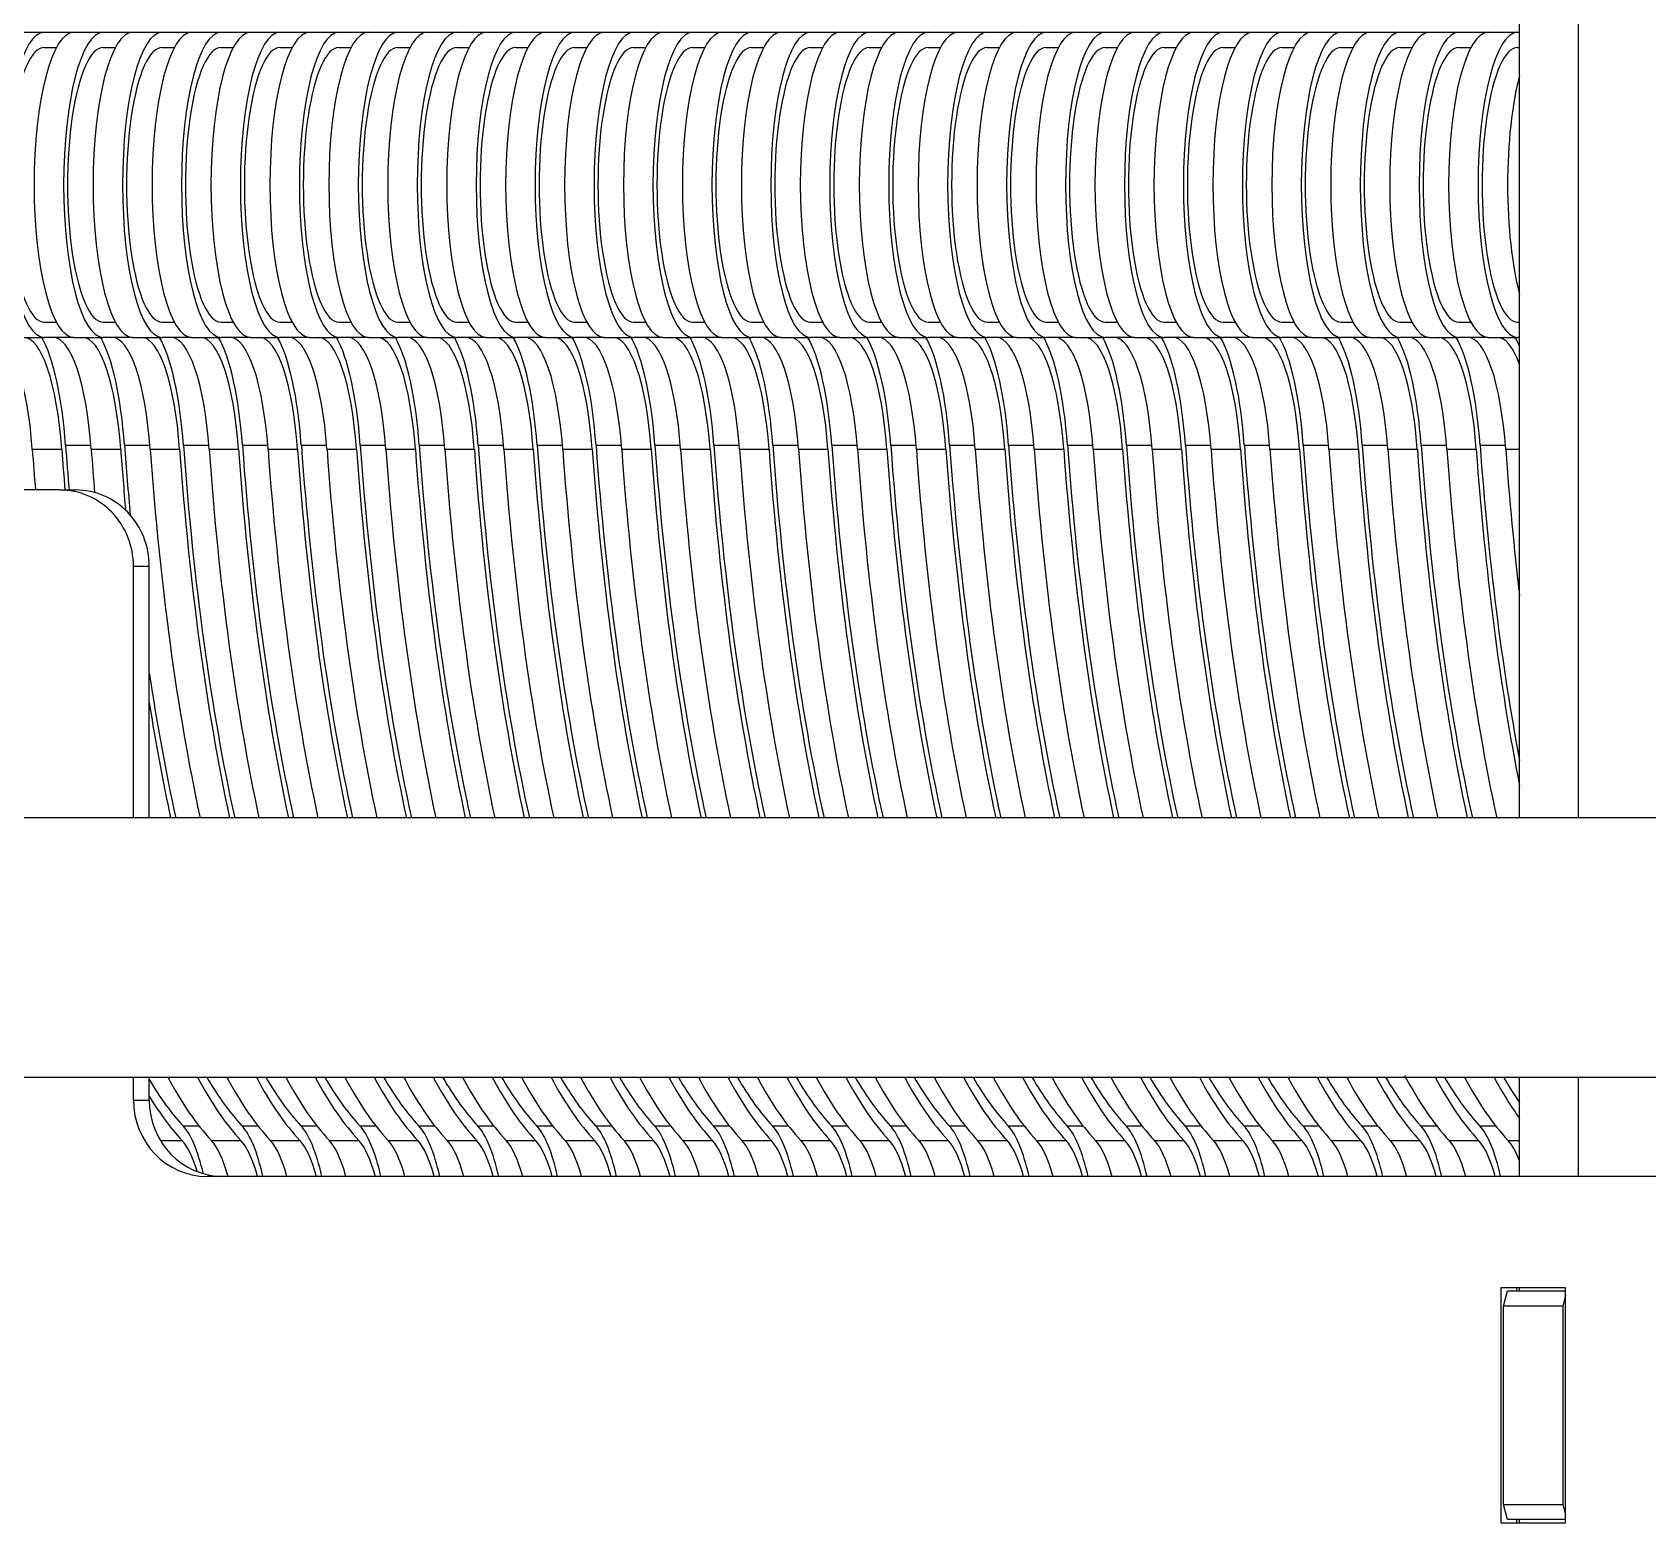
# Model space of a CAD drawing. Header units: millimetres. Extents: x 3795014 to 4300160, y 3869364 to 4016788.
# Drawn here: x 4226404.3 to 4226457.3, y 3922802.7 to 3922851.5 of the extents above; entities that cross this region are included whole.
import ezdxf

# ---------------------------------------------------------------- set-up
doc = ezdxf.new("R2010")
doc.units = ezdxf.units.MM
doc.layers.add('линия перехода', color=7, linetype='Continuous')
doc.layers.add('основная', color=7, linetype='Continuous', lineweight=50)

msp = doc.modelspace()

# ---------------------------------------------------------------- linework, layer by layer
at = {"layer": 'линия перехода', "color": 0, "linetype": 'Continuous', "lineweight": -3}
for p, q in [((4226404.349, 3922837.865), (4226405.315, 3922837.865)), ((4226405.44, 3922837.998), (4226406.27, 3922837.998)), ((4226406.28, 3922837.865), (4226407.246, 3922837.865)), ((4226407.371, 3922837.998), (4226408.202, 3922837.998)), ((4226408.212, 3922837.865), (4226409.178, 3922837.865)), ((4226409.303, 3922837.998), (4226410.134, 3922837.998)), ((4226410.144, 3922837.865), (4226411.11, 3922837.865)), ((4226411.235, 3922837.998), (4226412.065, 3922837.998)), ((4226412.075, 3922837.865), (4226413.041, 3922837.865)), ((4226413.166, 3922837.998), (4226413.997, 3922837.998)), ((4226414.007, 3922837.865), (4226414.973, 3922837.865)), ((4226415.098, 3922837.998), (4226415.929, 3922837.998)), ((4226415.939, 3922837.865), (4226416.905, 3922837.865)), ((4226417.03, 3922837.998), (4226417.86, 3922837.998)), ((4226417.871, 3922837.865), (4226418.836, 3922837.865)), ((4226418.961, 3922837.998), (4226419.792, 3922837.998)), ((4226419.802, 3922837.865), (4226420.768, 3922837.865)), ((4226420.893, 3922837.998), (4226421.724, 3922837.998)), ((4226421.734, 3922837.865), (4226422.7, 3922837.865)), ((4226422.825, 3922837.998), (4226423.655, 3922837.998)), ((4226423.666, 3922837.865), (4226424.631, 3922837.865)), ((4226424.756, 3922837.998), (4226425.587, 3922837.998)), ((4226425.597, 3922837.865), (4226426.563, 3922837.865)), ((4226426.688, 3922837.998), (4226427.519, 3922837.998)), ((4226427.529, 3922837.865), (4226428.495, 3922837.865)), ((4226428.62, 3922837.998), (4226429.45, 3922837.998)), ((4226429.461, 3922837.865), (4226430.426, 3922837.865)), ((4226430.551, 3922837.998), (4226431.382, 3922837.998)), ((4226431.392, 3922837.865), (4226432.358, 3922837.865)), ((4226432.483, 3922837.998), (4226433.314, 3922837.998)), ((4226433.324, 3922837.865), (4226434.29, 3922837.865)), ((4226434.415, 3922837.998), (4226435.245, 3922837.998)), ((4226435.256, 3922837.865), (4226436.221, 3922837.865)), ((4226436.346, 3922837.998), (4226437.177, 3922837.998)), ((4226437.187, 3922837.865), (4226438.153, 3922837.865)), ((4226438.278, 3922837.998), (4226439.109, 3922837.998)), ((4226439.119, 3922837.865), (4226440.085, 3922837.865)), ((4226440.21, 3922837.998), (4226441.04, 3922837.998)), ((4226441.051, 3922837.865), (4226442.016, 3922837.865)), ((4226442.141, 3922837.998), (4226442.972, 3922837.998)), ((4226442.982, 3922837.865), (4226443.948, 3922837.865)), ((4226444.073, 3922837.998), (4226444.904, 3922837.998)), ((4226444.914, 3922837.865), (4226445.88, 3922837.865)), ((4226446.005, 3922837.998), (4226446.835, 3922837.998)), ((4226446.846, 3922837.865), (4226447.811, 3922837.865)), ((4226447.936, 3922837.998), (4226448.767, 3922837.998)), ((4226448.777, 3922837.865), (4226449.743, 3922837.865)), ((4226449.868, 3922837.998), (4226450.699, 3922837.998)), ((4226450.709, 3922837.865), (4226451.675, 3922837.865)), ((4226451.8, 3922837.998), (4226452.631, 3922837.998)), ((4226452.641, 3922837.865), (4226453.094, 3922837.865)), ((4226407.664, 3922834.031), (4226408.182, 3922834.031)), ((4226407.664, 3922816.531), (4226408.182, 3922816.531)), ((4226409.289, 3922815.69), (4226409.81, 3922815.69)), ((4226411.221, 3922815.69), (4226411.742, 3922815.69)), ((4226413.152, 3922815.69), (4226413.673, 3922815.69)), ((4226415.084, 3922815.69), (4226415.605, 3922815.69)), ((4226417.016, 3922815.69), (4226417.537, 3922815.69)), ((4226418.947, 3922815.69), (4226419.468, 3922815.69)), ((4226420.879, 3922815.69), (4226421.4, 3922815.69)), ((4226422.811, 3922815.69), (4226423.332, 3922815.69)), ((4226424.742, 3922815.69), (4226425.263, 3922815.69)), ((4226426.674, 3922815.69), (4226427.195, 3922815.69)), ((4226428.606, 3922815.69), (4226429.127, 3922815.69)), ((4226430.537, 3922815.69), (4226431.058, 3922815.69)), ((4226432.469, 3922815.69), (4226432.99, 3922815.69)), ((4226434.401, 3922815.69), (4226434.922, 3922815.69)), ((4226436.332, 3922815.69), (4226436.853, 3922815.69)), ((4226438.264, 3922815.69), (4226438.785, 3922815.69)), ((4226440.196, 3922815.69), (4226440.717, 3922815.69)), ((4226442.128, 3922815.69), (4226442.648, 3922815.69)), ((4226444.059, 3922815.69), (4226444.58, 3922815.69)), ((4226445.991, 3922815.69), (4226446.512, 3922815.69)), ((4226447.923, 3922815.69), (4226448.443, 3922815.69)), ((4226449.854, 3922815.69), (4226450.375, 3922815.69)), ((4226451.786, 3922815.69), (4226452.307, 3922815.69)), ((4226408.548, 3922815.208), (4226409.255, 3922815.208)), ((4226410.22, 3922815.208), (4226411.186, 3922815.208)), ((4226412.152, 3922815.208), (4226413.118, 3922815.208)), ((4226414.084, 3922815.208), (4226415.05, 3922815.208)), ((4226416.015, 3922815.208), (4226416.981, 3922815.208)), ((4226417.947, 3922815.208), (4226418.913, 3922815.208)), ((4226419.879, 3922815.208), (4226420.845, 3922815.208)), ((4226421.81, 3922815.208), (4226422.776, 3922815.208)), ((4226423.742, 3922815.208), (4226424.708, 3922815.208)), ((4226425.674, 3922815.208), (4226426.64, 3922815.208)), ((4226427.605, 3922815.208), (4226428.571, 3922815.208)), ((4226429.537, 3922815.208), (4226430.503, 3922815.208)), ((4226431.469, 3922815.208), (4226432.435, 3922815.208)), ((4226433.4, 3922815.208), (4226434.366, 3922815.208)), ((4226435.332, 3922815.208), (4226436.298, 3922815.208)), ((4226437.264, 3922815.208), (4226438.23, 3922815.208)), ((4226439.195, 3922815.208), (4226440.161, 3922815.208)), ((4226441.127, 3922815.208), (4226442.093, 3922815.208)), ((4226443.059, 3922815.208), (4226444.025, 3922815.208)), ((4226444.99, 3922815.208), (4226445.956, 3922815.208)), ((4226446.922, 3922815.208), (4226447.888, 3922815.208)), ((4226448.854, 3922815.208), (4226449.82, 3922815.208)), ((4226450.785, 3922815.208), (4226451.751, 3922815.208)), ((4226452.717, 3922815.208), (4226453.094, 3922815.208))]:
    msp.add_line(p, q, dxfattribs=at)
at = {"layer": 'основная', "color": 0, "linetype": 'Continuous', "lineweight": -3}
for p, q in [((4226453.094, 3922825.781), (4226453.094, 3922891.531)), ((4226455.025, 3922825.781), (4226455.025, 3922891.531)), ((4226403.773, 3922851.531), (4226404.738, 3922851.531)), ((4226404.738, 3922851.531), (4226405.704, 3922851.531)), ((4226405.704, 3922851.531), (4226406.67, 3922851.531)), ((4226406.67, 3922851.531), (4226407.636, 3922851.531)), ((4226407.636, 3922851.531), (4226408.602, 3922851.531)), ((4226408.602, 3922851.531), (4226409.568, 3922851.531)), ((4226409.568, 3922851.531), (4226410.534, 3922851.531)), ((4226410.534, 3922851.531), (4226411.499, 3922851.531)), ((4226411.499, 3922851.531), (4226412.465, 3922851.531)), ((4226412.465, 3922851.531), (4226413.431, 3922851.531)), ((4226413.431, 3922851.531), (4226414.397, 3922851.531)), ((4226414.397, 3922851.531), (4226415.363, 3922851.531)), ((4226415.363, 3922851.531), (4226416.329, 3922851.531)), ((4226416.329, 3922851.531), (4226417.294, 3922851.531)), ((4226417.294, 3922851.531), (4226418.26, 3922851.531)), ((4226418.26, 3922851.531), (4226419.226, 3922851.531)), ((4226419.226, 3922851.531), (4226420.192, 3922851.531)), ((4226420.192, 3922851.531), (4226421.158, 3922851.531)), ((4226421.158, 3922851.531), (4226422.124, 3922851.531)), ((4226422.124, 3922851.531), (4226423.089, 3922851.531)), ((4226423.089, 3922851.531), (4226424.055, 3922851.531)), ((4226424.055, 3922851.531), (4226425.021, 3922851.531)), ((4226425.021, 3922851.531), (4226425.987, 3922851.531)), ((4226425.987, 3922851.531), (4226426.953, 3922851.531)), ((4226426.953, 3922851.531), (4226427.919, 3922851.531)), ((4226427.919, 3922851.531), (4226428.884, 3922851.531)), ((4226428.884, 3922851.531), (4226429.85, 3922851.531)), ((4226429.85, 3922851.531), (4226430.816, 3922851.531)), ((4226430.816, 3922851.531), (4226431.782, 3922851.531)), ((4226431.782, 3922851.531), (4226432.748, 3922851.531)), ((4226432.748, 3922851.531), (4226433.714, 3922851.531)), ((4226433.714, 3922851.531), (4226434.679, 3922851.531)), ((4226434.679, 3922851.531), (4226435.645, 3922851.531)), ((4226435.645, 3922851.531), (4226436.611, 3922851.531)), ((4226436.611, 3922851.531), (4226437.577, 3922851.531)), ((4226437.577, 3922851.531), (4226438.543, 3922851.531)), ((4226438.543, 3922851.531), (4226439.509, 3922851.531)), ((4226439.509, 3922851.531), (4226440.474, 3922851.531)), ((4226440.474, 3922851.531), (4226441.44, 3922851.531)), ((4226441.44, 3922851.531), (4226442.406, 3922851.531)), ((4226442.406, 3922851.531), (4226443.372, 3922851.531)), ((4226443.372, 3922851.531), (4226444.338, 3922851.531)), ((4226444.338, 3922851.531), (4226445.304, 3922851.531)), ((4226445.304, 3922851.531), (4226446.269, 3922851.531)), ((4226446.269, 3922851.531), (4226447.235, 3922851.531)), ((4226447.235, 3922851.531), (4226448.201, 3922851.531)), ((4226448.201, 3922851.531), (4226449.167, 3922851.531)), ((4226449.167, 3922851.531), (4226450.133, 3922851.531)), ((4226450.133, 3922851.531), (4226451.099, 3922851.531)), ((4226451.099, 3922851.531), (4226452.064, 3922851.531)), ((4226452.064, 3922851.531), (4226453.03, 3922851.531)), ((4226453.03, 3922851.531), (4226453.094, 3922851.531)), ((4226404.738, 3922851.031), (4226405.14, 3922851.031)), ((4226406.67, 3922851.031), (4226407.071, 3922851.031)), ((4226408.602, 3922851.031), (4226409.003, 3922851.031)), ((4226410.534, 3922851.031), (4226410.935, 3922851.031)), ((4226412.465, 3922851.031), (4226412.866, 3922851.031)), ((4226414.397, 3922851.031), (4226414.798, 3922851.031)), ((4226416.329, 3922851.031), (4226416.73, 3922851.031)), ((4226418.26, 3922851.031), (4226418.661, 3922851.031)), ((4226420.192, 3922851.031), (4226420.593, 3922851.031)), ((4226422.124, 3922851.031), (4226422.525, 3922851.031)), ((4226424.055, 3922851.031), (4226424.456, 3922851.031)), ((4226425.987, 3922851.031), (4226426.388, 3922851.031)), ((4226427.919, 3922851.031), (4226428.32, 3922851.031)), ((4226429.85, 3922851.031), (4226430.251, 3922851.031)), ((4226431.782, 3922851.031), (4226432.183, 3922851.031)), ((4226433.714, 3922851.031), (4226434.115, 3922851.031)), ((4226435.645, 3922851.031), (4226436.046, 3922851.031)), ((4226437.577, 3922851.031), (4226437.978, 3922851.031)), ((4226439.509, 3922851.031), (4226439.91, 3922851.031)), ((4226441.44, 3922851.031), (4226441.841, 3922851.031)), ((4226443.372, 3922851.031), (4226443.773, 3922851.031)), ((4226445.304, 3922851.031), (4226445.705, 3922851.031)), ((4226447.235, 3922851.031), (4226447.636, 3922851.031)), ((4226449.167, 3922851.031), (4226449.568, 3922851.031)), ((4226451.099, 3922851.031), (4226451.5, 3922851.031)), ((4226453.03, 3922851.031), (4226453.094, 3922851.031)), ((4226403.773, 3922841.531), (4226404.738, 3922841.531)), ((4226404.738, 3922842.031), (4226405.14, 3922842.031)), ((4226405.704, 3922841.531), (4226404.738, 3922841.531)), ((4226405.704, 3922841.531), (4226406.67, 3922841.531)), ((4226406.67, 3922842.031), (4226407.071, 3922842.031)), ((4226407.636, 3922841.531), (4226406.67, 3922841.531)), ((4226407.636, 3922841.531), (4226408.602, 3922841.531)), ((4226408.602, 3922842.031), (4226409.003, 3922842.031)), ((4226409.568, 3922841.531), (4226408.602, 3922841.531)), ((4226409.568, 3922841.531), (4226410.534, 3922841.531)), ((4226410.534, 3922842.031), (4226410.935, 3922842.031)), ((4226411.499, 3922841.531), (4226410.534, 3922841.531)), ((4226411.499, 3922841.531), (4226412.465, 3922841.531)), ((4226412.465, 3922842.031), (4226412.866, 3922842.031)), ((4226413.431, 3922841.531), (4226412.465, 3922841.531)), ((4226413.431, 3922841.531), (4226414.397, 3922841.531)), ((4226414.397, 3922842.031), (4226414.798, 3922842.031)), ((4226415.363, 3922841.531), (4226414.397, 3922841.531)), ((4226415.363, 3922841.531), (4226416.329, 3922841.531)), ((4226416.329, 3922842.031), (4226416.73, 3922842.031)), ((4226417.294, 3922841.531), (4226416.329, 3922841.531)), ((4226417.294, 3922841.531), (4226418.26, 3922841.531)), ((4226418.26, 3922842.031), (4226418.661, 3922842.031)), ((4226419.226, 3922841.531), (4226418.26, 3922841.531)), ((4226419.226, 3922841.531), (4226420.192, 3922841.531)), ((4226420.192, 3922842.031), (4226420.593, 3922842.031)), ((4226421.158, 3922841.531), (4226420.192, 3922841.531)), ((4226421.158, 3922841.531), (4226422.124, 3922841.531)), ((4226422.124, 3922842.031), (4226422.525, 3922842.031)), ((4226423.089, 3922841.531), (4226422.124, 3922841.531)), ((4226423.089, 3922841.531), (4226424.055, 3922841.531)), ((4226424.055, 3922842.031), (4226424.456, 3922842.031)), ((4226425.021, 3922841.531), (4226424.055, 3922841.531)), ((4226425.021, 3922841.531), (4226425.987, 3922841.531)), ((4226425.987, 3922842.031), (4226426.388, 3922842.031)), ((4226426.953, 3922841.531), (4226425.987, 3922841.531)), ((4226426.953, 3922841.531), (4226427.919, 3922841.531)), ((4226427.919, 3922842.031), (4226428.32, 3922842.031)), ((4226428.884, 3922841.531), (4226427.919, 3922841.531)), ((4226428.884, 3922841.531), (4226429.85, 3922841.531)), ((4226429.85, 3922842.031), (4226430.251, 3922842.031)), ((4226430.816, 3922841.531), (4226429.85, 3922841.531)), ((4226430.816, 3922841.531), (4226431.782, 3922841.531)), ((4226431.782, 3922842.031), (4226432.183, 3922842.031)), ((4226432.748, 3922841.531), (4226431.782, 3922841.531)), ((4226432.748, 3922841.531), (4226433.714, 3922841.531)), ((4226433.714, 3922842.031), (4226434.115, 3922842.031)), ((4226434.679, 3922841.531), (4226433.714, 3922841.531)), ((4226434.679, 3922841.531), (4226435.645, 3922841.531)), ((4226435.645, 3922842.031), (4226436.046, 3922842.031)), ((4226436.611, 3922841.531), (4226435.645, 3922841.531)), ((4226436.611, 3922841.531), (4226437.577, 3922841.531)), ((4226437.577, 3922842.031), (4226437.978, 3922842.031)), ((4226438.543, 3922841.531), (4226437.577, 3922841.531)), ((4226438.543, 3922841.531), (4226439.509, 3922841.531)), ((4226439.509, 3922842.031), (4226439.91, 3922842.031)), ((4226440.474, 3922841.531), (4226439.509, 3922841.531)), ((4226440.474, 3922841.531), (4226441.44, 3922841.531)), ((4226441.44, 3922842.031), (4226441.841, 3922842.031)), ((4226442.406, 3922841.531), (4226441.44, 3922841.531)), ((4226442.406, 3922841.531), (4226443.372, 3922841.531)), ((4226443.372, 3922842.031), (4226443.773, 3922842.031)), ((4226444.338, 3922841.531), (4226443.372, 3922841.531)), ((4226444.338, 3922841.531), (4226445.304, 3922841.531)), ((4226445.304, 3922842.031), (4226445.705, 3922842.031)), ((4226446.269, 3922841.531), (4226445.304, 3922841.531)), ((4226446.269, 3922841.531), (4226447.235, 3922841.531)), ((4226447.235, 3922842.031), (4226447.636, 3922842.031)), ((4226448.201, 3922841.531), (4226447.235, 3922841.531)), ((4226448.201, 3922841.531), (4226449.167, 3922841.531)), ((4226449.167, 3922842.031), (4226449.568, 3922842.031)), ((4226450.133, 3922841.531), (4226449.167, 3922841.531)), ((4226450.133, 3922841.531), (4226451.099, 3922841.531)), ((4226451.099, 3922842.031), (4226451.5, 3922842.031)), ((4226452.064, 3922841.531), (4226451.099, 3922841.531)), ((4226452.064, 3922841.531), (4226453.03, 3922841.531)), ((4226453.03, 3922842.031), (4226453.094, 3922842.031)), ((4226453.094, 3922841.531), (4226453.03, 3922841.531)), ((4226405.249, 3922836.531), (4226395.591, 3922836.531)), ((4226405.249, 3922836.531), (4226405.768, 3922836.531)), ((4226407.664, 3922825.781), (4226407.664, 3922834.031)), ((4226408.182, 3922825.781), (4226408.182, 3922834.031)), ((4226468.376, 3922825.781), (4226383.383, 3922825.781)), ((4226383.383, 3922817.281), (4226468.376, 3922817.281)), ((4226407.664, 3922816.531), (4226407.664, 3922817.281)), ((4226408.182, 3922816.531), (4226408.182, 3922817.281)), ((4226453.094, 3922814.031), (4226453.094, 3922817.281)), ((4226455.025, 3922814.031), (4226455.025, 3922817.281)), ((4226497.004, 3922814.031), (4226410.079, 3922814.031)), ((4226454.604, 3922810.381), (4226452.479, 3922810.381)), ((4226452.479, 3922810.381), (4226452.479, 3922802.681)), ((4226452.997, 3922810.381), (4226452.997, 3922810.281)), ((4226453.094, 3922810.281), (4226453.094, 3922810.381)), ((4226454.604, 3922802.681), (4226454.604, 3922810.381)), ((4226452.571, 3922809.781), (4226452.7, 3922810.281)), ((4226452.571, 3922803.281), (4226452.571, 3922809.781)), ((4226454.512, 3922809.781), (4226452.571, 3922809.781)), ((4226452.7, 3922810.281), (4226454.604, 3922810.281)), ((4226454.604, 3922810.136), (4226454.512, 3922809.781)), ((4226454.512, 3922809.781), (4226454.512, 3922803.281)), ((4226452.7, 3922802.781), (4226452.571, 3922803.281)), ((4226452.571, 3922803.281), (4226454.512, 3922803.281)), ((4226454.512, 3922803.281), (4226454.604, 3922802.927)), ((4226452.479, 3922802.681), (4226454.604, 3922802.681)), ((4226454.604, 3922802.781), (4226452.7, 3922802.781)), ((4226452.997, 3922802.781), (4226452.997, 3922802.681)), ((4226453.094, 3922802.681), (4226453.094, 3922802.781))]:
    msp.add_line(p, q, dxfattribs=at)
for centre, major_axis, ratio, start_param, end_param in [((4226404.738, 3922846.531), (0, -5), 0.259156, 3.141593, 6.283185), ((4226405.704, 3922846.531), (0, -5), 0.259156, 3.141593, 6.283185), ((4226406.67, 3922846.531), (0, -5), 0.259156, 3.141593, 6.283185), ((4226407.636, 3922846.531), (0, -5), 0.259156, 3.141593, 6.283185), ((4226408.602, 3922846.531), (0, -5), 0.259156, 3.141593, 6.283185), ((4226409.568, 3922846.531), (0, -5), 0.259156, 3.141593, 6.283185), ((4226410.534, 3922846.531), (0, -5), 0.259156, 3.141593, 6.283185), ((4226411.499, 3922846.531), (0, -5), 0.259156, 3.141593, 6.283185), ((4226412.465, 3922846.531), (0, -5), 0.259156, 3.141593, 6.283185), ((4226413.431, 3922846.531), (0, -5), 0.259156, 3.141593, 6.283185), ((4226414.397, 3922846.531), (0, -5), 0.259156, 3.141593, 6.283185), ((4226415.363, 3922846.531), (0, -5), 0.259156, 3.141593, 6.283185), ((4226416.329, 3922846.531), (0, -5), 0.259156, 3.141593, 6.283185), ((4226417.294, 3922846.531), (0, -5), 0.259156, 3.141593, 6.283185), ((4226418.26, 3922846.531), (0, -5), 0.259156, 3.141593, 6.283185), ((4226419.226, 3922846.531), (0, -5), 0.259156, 3.141593, 6.283185), ((4226420.192, 3922846.531), (0, -5), 0.259156, 3.141593, 6.283185), ((4226421.158, 3922846.531), (0, -5), 0.259156, 3.141593, 6.283185), ((4226422.124, 3922846.531), (0, -5), 0.259156, 3.141593, 6.283185), ((4226423.089, 3922846.531), (0, -5), 0.259156, 3.141593, 6.283185), ((4226424.055, 3922846.531), (0, -5), 0.259156, 3.141593, 6.283185), ((4226425.021, 3922846.531), (0, -5), 0.259156, 3.141593, 6.283185), ((4226425.987, 3922846.531), (0, -5), 0.259156, 3.141593, 6.283185), ((4226426.953, 3922846.531), (0, -5), 0.259156, 3.141593, 6.283185), ((4226427.919, 3922846.531), (0, -5), 0.259156, 3.141593, 6.283185), ((4226428.884, 3922846.531), (0, -5), 0.259156, 3.141593, 6.283185), ((4226429.85, 3922846.531), (0, -5), 0.259156, 3.141593, 6.283185), ((4226430.816, 3922846.531), (0, -5), 0.259156, 3.141593, 6.283185), ((4226431.782, 3922846.531), (0, -5), 0.259156, 3.141593, 6.283185), ((4226432.748, 3922846.531), (0, -5), 0.259156, 3.141593, 6.283185), ((4226433.714, 3922846.531), (0, -5), 0.259156, 3.141593, 6.283185), ((4226434.679, 3922846.531), (0, -5), 0.259156, 3.141593, 6.283185), ((4226435.645, 3922846.531), (0, -5), 0.259156, 3.141593, 6.283185), ((4226436.611, 3922846.531), (0, -5), 0.259156, 3.141593, 6.283185), ((4226437.577, 3922846.531), (0, -5), 0.259156, 3.141593, 6.283185), ((4226438.543, 3922846.531), (0, -5), 0.259156, 3.141593, 6.283185), ((4226439.509, 3922846.531), (0, -5), 0.259156, 3.141593, 6.283185), ((4226440.474, 3922846.531), (0, -5), 0.259156, 3.141593, 6.283185), ((4226441.44, 3922846.531), (0, -5), 0.259156, 3.141593, 6.283185), ((4226442.406, 3922846.531), (0, -5), 0.259156, 3.141593, 6.283185), ((4226443.372, 3922846.531), (0, -5), 0.259156, 3.141593, 6.283185), ((4226444.338, 3922846.531), (0, -5), 0.259156, 3.141593, 6.283185), ((4226445.304, 3922846.531), (0, -5), 0.259156, 3.141593, 6.283185), ((4226446.269, 3922846.531), (0, -5), 0.259156, 3.141593, 6.283185), ((4226447.235, 3922846.531), (0, -5), 0.259156, 3.141593, 6.283185), ((4226448.201, 3922846.531), (0, -5), 0.259156, 3.141593, 6.283185), ((4226449.167, 3922846.531), (0, -5), 0.259156, 3.141593, 6.283185), ((4226450.133, 3922846.531), (0, -5), 0.259156, 3.141593, 6.283185), ((4226451.099, 3922846.531), (0, -5), 0.259156, 3.141593, 6.283185), ((4226452.064, 3922846.531), (0, -5), 0.259156, 3.141593, 6.283185), ((4226453.03, 3922846.531), (0, -5), 0.259156, 3.141593, 6.283185), ((4226404.738, 3922846.531), (0, 4.5), 0.259156, 0, 3.141593), ((4226406.67, 3922846.531), (0, 4.5), 0.259156, 0, 3.141593), ((4226408.602, 3922846.531), (0, 4.5), 0.259156, 0, 3.141593), ((4226410.534, 3922846.531), (0, 4.5), 0.259156, 0, 3.141593), ((4226412.465, 3922846.531), (0, 4.5), 0.259156, 0, 3.141593), ((4226414.397, 3922846.531), (0, 4.5), 0.259156, 0, 3.141593), ((4226416.329, 3922846.531), (0, 4.5), 0.259156, 0, 3.141593), ((4226418.26, 3922846.531), (0, 4.5), 0.259156, 0, 3.141593), ((4226420.192, 3922846.531), (0, 4.5), 0.259156, 0, 3.141593), ((4226422.124, 3922846.531), (0, 4.5), 0.259156, 0, 3.141593), ((4226424.055, 3922846.531), (0, 4.5), 0.259156, 0, 3.141593), ((4226425.987, 3922846.531), (0, 4.5), 0.259156, 0, 3.141593), ((4226427.919, 3922846.531), (0, 4.5), 0.259156, 0, 3.141593), ((4226429.85, 3922846.531), (0, 4.5), 0.259156, 0, 3.141593), ((4226431.782, 3922846.531), (0, 4.5), 0.259156, 0, 3.141593), ((4226433.714, 3922846.531), (0, 4.5), 0.259156, 0, 3.141593), ((4226435.645, 3922846.531), (0, 4.5), 0.259156, 0, 3.141593), ((4226437.577, 3922846.531), (0, 4.5), 0.259156, 0, 3.141593), ((4226439.509, 3922846.531), (0, 4.5), 0.259156, 0, 3.141593), ((4226441.44, 3922846.531), (0, 4.5), 0.259156, 0, 3.141593), ((4226443.372, 3922846.531), (0, 4.5), 0.259156, 0, 3.141593), ((4226445.304, 3922846.531), (0, 4.5), 0.259156, 0, 3.141593), ((4226447.235, 3922846.531), (0, 4.5), 0.259156, 0, 3.141593), ((4226449.167, 3922846.531), (0, 4.5), 0.259156, 0, 3.141593), ((4226451.099, 3922846.531), (0, 4.5), 0.259156, 0, 3.141593), ((4226453.03, 3922846.531), (0, 4.5), 0.259156, 0, 3.141593), ((4226453.996, 3922846.531), (0, -5), 0.259156, 3.912033, 5.512745), ((4226403.1, 3922836.531), (0, -5), 0.259156, 1.840729, 3.141593), ((4226404.066, 3922836.531), (0, -5), 0.259156, 1.840729, 3.141593), ((4226404.066, 3922836.531), (0, 5.5), 0.259156, 4.982322, 5.853486), ((4226405.032, 3922836.531), (0, -5), 0.259156, 1.840729, 3.141593), ((4226405.997, 3922836.531), (0, -5), 0.259156, 1.840729, 3.141593), ((4226405.997, 3922836.531), (0, 5.5), 0.259156, 4.982322, 5.853486), ((4226406.963, 3922836.531), (0, -5), 0.259156, 1.840729, 3.141593), ((4226407.929, 3922836.531), (0, -5), 0.259156, 1.840729, 3.141593), ((4226407.929, 3922836.531), (0, 5.5), 0.259156, 4.982322, 5.853486), ((4226408.895, 3922836.531), (0, -5), 0.259156, 1.840729, 3.141593), ((4226409.861, 3922836.531), (0, -5), 0.259156, 1.840729, 3.141593), ((4226409.861, 3922836.531), (0, 5.5), 0.259156, 4.982322, 5.853486), ((4226410.827, 3922836.531), (0, -5), 0.259156, 1.840729, 3.141593), ((4226411.792, 3922836.531), (0, -5), 0.259156, 1.840729, 3.141593), ((4226411.792, 3922836.531), (0, 5.5), 0.259156, 4.982322, 5.853486), ((4226412.758, 3922836.531), (0, -5), 0.259156, 1.840729, 3.141593), ((4226413.724, 3922836.531), (0, -5), 0.259156, 1.840729, 3.141593), ((4226413.724, 3922836.531), (0, 5.5), 0.259156, 4.982322, 5.853486), ((4226414.69, 3922836.531), (0, -5), 0.259156, 1.840729, 3.141593), ((4226415.656, 3922836.531), (0, -5), 0.259156, 1.840729, 3.141593), ((4226415.656, 3922836.531), (0, 5.5), 0.259156, 4.982322, 5.853486), ((4226416.622, 3922836.531), (0, -5), 0.259156, 1.840729, 3.141593), ((4226417.587, 3922836.531), (0, -5), 0.259156, 1.840729, 3.141593), ((4226417.587, 3922836.531), (0, 5.5), 0.259156, 4.982322, 5.853486), ((4226418.553, 3922836.531), (0, -5), 0.259156, 1.840729, 3.141593), ((4226419.519, 3922836.531), (0, -5), 0.259156, 1.840729, 3.141593), ((4226419.519, 3922836.531), (0, 5.5), 0.259156, 4.982322, 5.853486), ((4226420.485, 3922836.531), (0, -5), 0.259156, 1.840729, 3.141593), ((4226421.451, 3922836.531), (0, -5), 0.259156, 1.840729, 3.141593), ((4226421.451, 3922836.531), (0, 5.5), 0.259156, 4.982322, 5.853486), ((4226422.417, 3922836.531), (0, -5), 0.259156, 1.840729, 3.141593), ((4226423.382, 3922836.531), (0, -5), 0.259156, 1.840729, 3.141593), ((4226423.382, 3922836.531), (0, 5.5), 0.259156, 4.982322, 5.853486), ((4226424.348, 3922836.531), (0, -5), 0.259156, 1.840729, 3.141593), ((4226425.314, 3922836.531), (0, -5), 0.259156, 1.840729, 3.141593), ((4226425.314, 3922836.531), (0, 5.5), 0.259156, 4.982322, 5.853486), ((4226426.28, 3922836.531), (0, -5), 0.259156, 1.840729, 3.141593), ((4226427.246, 3922836.531), (0, -5), 0.259156, 1.840729, 3.141593), ((4226427.246, 3922836.531), (0, 5.5), 0.259156, 4.982322, 5.853486), ((4226428.212, 3922836.531), (0, -5), 0.259156, 1.840729, 3.141593), ((4226429.178, 3922836.531), (0, -5), 0.259156, 1.840729, 3.141593), ((4226429.178, 3922836.531), (0, 5.5), 0.259156, 4.982322, 5.853486), ((4226430.143, 3922836.531), (0, -5), 0.259156, 1.840729, 3.141593), ((4226431.109, 3922836.531), (0, -5), 0.259156, 1.840729, 3.141593), ((4226431.109, 3922836.531), (0, 5.5), 0.259156, 4.982322, 5.853486), ((4226432.075, 3922836.531), (0, -5), 0.259156, 1.840729, 3.141593), ((4226433.041, 3922836.531), (0, -5), 0.259156, 1.840729, 3.141593), ((4226433.041, 3922836.531), (0, 5.5), 0.259156, 4.982322, 5.853486), ((4226434.007, 3922836.531), (0, -5), 0.259156, 1.840729, 3.141593), ((4226434.973, 3922836.531), (0, -5), 0.259156, 1.840729, 3.141593), ((4226434.973, 3922836.531), (0, 5.5), 0.259156, 4.982322, 5.853486), ((4226435.938, 3922836.531), (0, -5), 0.259156, 1.840729, 3.141593), ((4226436.904, 3922836.531), (0, -5), 0.259156, 1.840729, 3.141593), ((4226436.904, 3922836.531), (0, 5.5), 0.259156, 4.982322, 5.853486), ((4226437.87, 3922836.531), (0, -5), 0.259156, 1.840729, 3.141593), ((4226438.836, 3922836.531), (0, -5), 0.259156, 1.840729, 3.141593), ((4226438.836, 3922836.531), (0, 5.5), 0.259156, 4.982322, 5.853486), ((4226439.802, 3922836.531), (0, -5), 0.259156, 1.840729, 3.141593), ((4226440.768, 3922836.531), (0, -5), 0.259156, 1.840729, 3.141593), ((4226440.768, 3922836.531), (0, 5.5), 0.259156, 4.982322, 5.853486), ((4226441.733, 3922836.531), (0, -5), 0.259156, 1.840729, 3.141593), ((4226442.699, 3922836.531), (0, -5), 0.259156, 1.840729, 3.141593), ((4226442.699, 3922836.531), (0, 5.5), 0.259156, 4.982322, 5.853486), ((4226443.665, 3922836.531), (0, -5), 0.259156, 1.840729, 3.141593), ((4226444.631, 3922836.531), (0, -5), 0.259156, 1.840729, 3.141593), ((4226444.631, 3922836.531), (0, 5.5), 0.259156, 4.982322, 5.853486), ((4226445.597, 3922836.531), (0, -5), 0.259156, 1.840729, 3.141593), ((4226446.563, 3922836.531), (0, -5), 0.259156, 1.840729, 3.141593), ((4226446.563, 3922836.531), (0, 5.5), 0.259156, 4.982322, 5.853486), ((4226447.528, 3922836.531), (0, -5), 0.259156, 1.840729, 3.141593), ((4226448.494, 3922836.531), (0, -5), 0.259156, 1.840729, 3.141593), ((4226448.494, 3922836.531), (0, 5.5), 0.259156, 4.982322, 5.853486), ((4226449.46, 3922836.531), (0, -5), 0.259156, 1.840729, 3.141593), ((4226450.426, 3922836.531), (0, -5), 0.259156, 1.840729, 3.141593), ((4226450.426, 3922836.531), (0, 5.5), 0.259156, 4.982322, 5.853486), ((4226451.392, 3922836.531), (0, -5), 0.259156, 1.840729, 3.141593), ((4226452.358, 3922836.531), (0, -5), 0.259156, 2.53743, 3.141593), ((4226452.358, 3922836.531), (0, 5.5), 0.259156, -0.542676, -0.4297), ((4226412.466, 3922846.531), (0, -32.5), 0.259156, -1.300864, -1.25803), ((4226413.432, 3922846.531), (0, -32.5), 0.259156, -1.300864, -1.25803), ((4226413.432, 3922846.531), (0, -32), 0.259156, -1.300864, -1.252973), ((4226414.398, 3922846.531), (0, -32.5), 0.259156, -1.300864, -1.255286), ((4226415.364, 3922846.531), (0, -32.5), 0.259156, -1.300864, -1.236443), ((4226415.364, 3922846.531), (0, -32), 0.259156, -1.300864, -1.225724), ((4226416.33, 3922846.531), (0, -32.5), 0.259156, -1.300864, -0.878299), ((4226417.296, 3922846.531), (0, -32.5), 0.259156, -1.300864, -0.878299), ((4226417.296, 3922846.531), (0, -32), 0.259156, -1.300864, -0.865266), ((4226418.261, 3922846.531), (0, -32.5), 0.259156, -1.300864, -0.878299), ((4226419.227, 3922846.531), (0, -32.5), 0.259156, -1.300864, -0.878299), ((4226419.227, 3922846.531), (0, -32), 0.259156, -1.300864, -0.865266), ((4226420.193, 3922846.531), (0, -32.5), 0.259156, -1.300864, -0.878299), ((4226421.159, 3922846.531), (0, -32.5), 0.259156, -1.300864, -0.878299), ((4226421.159, 3922846.531), (0, -32), 0.259156, -1.300864, -0.865266), ((4226422.125, 3922846.531), (0, -32.5), 0.259156, -1.300864, -0.878299), ((4226423.091, 3922846.531), (0, -32.5), 0.259156, -1.300864, -0.878299), ((4226423.091, 3922846.531), (0, -32), 0.259156, -1.300864, -0.865266), ((4226424.056, 3922846.531), (0, -32.5), 0.259156, -1.300864, -0.878299), ((4226425.022, 3922846.531), (0, -32.5), 0.259156, -1.300864, -0.878299), ((4226425.022, 3922846.531), (0, -32), 0.259156, -1.300864, -0.865266), ((4226425.988, 3922846.531), (0, -32.5), 0.259156, -1.300864, -0.878299), ((4226426.954, 3922846.531), (0, -32.5), 0.259156, -1.300864, -0.878299), ((4226426.954, 3922846.531), (0, -32), 0.259156, -1.300864, -0.865266), ((4226427.92, 3922846.531), (0, -32.5), 0.259156, -1.300864, -0.878299), ((4226428.886, 3922846.531), (0, -32.5), 0.259156, -1.300864, -0.878299), ((4226428.886, 3922846.531), (0, -32), 0.259156, -1.300864, -0.865266), ((4226429.851, 3922846.531), (0, -32.5), 0.259156, -1.300864, -0.878299), ((4226430.817, 3922846.531), (0, -32.5), 0.259156, -1.300864, -0.878299), ((4226430.817, 3922846.531), (0, -32), 0.259156, -1.300864, -0.865266), ((4226431.783, 3922846.531), (0, -32.5), 0.259156, -1.300864, -0.878299), ((4226432.749, 3922846.531), (0, -32.5), 0.259156, -1.300864, -0.878299), ((4226432.749, 3922846.531), (0, -32), 0.259156, -1.300864, -0.865266), ((4226433.715, 3922846.531), (0, -32.5), 0.259156, -1.300864, -0.878299), ((4226434.681, 3922846.531), (0, -32.5), 0.259156, -1.300864, -0.878299), ((4226434.681, 3922846.531), (0, -32), 0.259156, -1.300864, -0.865266), ((4226435.646, 3922846.531), (0, -32.5), 0.259156, -1.300864, -0.878299), ((4226436.612, 3922846.531), (0, -32.5), 0.259156, -1.300864, -0.878299), ((4226436.612, 3922846.531), (0, -32), 0.259156, -1.300864, -0.865266), ((4226437.578, 3922846.531), (0, -32.5), 0.259156, -1.300864, -0.878299), ((4226438.544, 3922846.531), (0, -32.5), 0.259156, -1.300864, -0.878299), ((4226438.544, 3922846.531), (0, -32), 0.259156, -1.300864, -0.865266), ((4226439.51, 3922846.531), (0, -32.5), 0.259156, -1.300864, -0.878299), ((4226440.476, 3922846.531), (0, -32.5), 0.259156, -1.300864, -0.878299), ((4226440.476, 3922846.531), (0, -32), 0.259156, -1.300864, -0.865266), ((4226441.441, 3922846.531), (0, -32.5), 0.259156, -1.300864, -0.878299), ((4226442.407, 3922846.531), (0, -32.5), 0.259156, -1.300864, -0.878299), ((4226442.407, 3922846.531), (0, -32), 0.259156, -1.300864, -0.865266), ((4226443.373, 3922846.531), (0, -32.5), 0.259156, -1.300864, -0.878299), ((4226444.339, 3922846.531), (0, -32.5), 0.259156, -1.300864, -0.878299), ((4226444.339, 3922846.531), (0, -32), 0.259156, -1.300864, -0.865266), ((4226445.305, 3922846.531), (0, -32.5), 0.259156, -1.300864, -0.878299), ((4226446.271, 3922846.531), (0, -32.5), 0.259156, -1.300864, -0.878299), ((4226446.271, 3922846.531), (0, -32), 0.259156, -1.300864, -0.865266), ((4226447.236, 3922846.531), (0, -32.5), 0.259156, -1.300864, -0.878299), ((4226448.202, 3922846.531), (0, -32.5), 0.259156, -1.300864, -0.878299), ((4226448.202, 3922846.531), (0, -32), 0.259156, -1.300864, -0.865266), ((4226449.168, 3922846.531), (0, -32.5), 0.259156, -1.300864, -0.878299), ((4226450.134, 3922846.531), (0, -32.5), 0.259156, -1.300864, -0.878299), ((4226450.134, 3922846.531), (0, -32), 0.259156, -1.300864, -0.865266), ((4226451.1, 3922846.531), (0, -32.5), 0.259156, -1.300864, -0.878299), ((4226452.066, 3922846.531), (0, -32.5), 0.259156, -1.300864, -0.878299), ((4226452.066, 3922846.531), (0, -32), 0.259156, -1.300864, -0.865266), ((4226453.031, 3922846.531), (0, -32.5), 0.259156, -1.300864, -0.878299), ((4226453.997, 3922846.531), (0, -32.5), 0.259156, -1.300864, -0.878299), ((4226453.997, 3922846.531), (0, -32), 0.259156, -1.300864, -0.865266), ((4226454.963, 3922846.531), (0, -32.5), 0.259156, -1.300864, -0.878299), ((4226455.929, 3922846.531), (0, -32.5), 0.259156, -1.300864, -0.878299), ((4226455.929, 3922846.531), (0, -32), 0.259156, -1.300864, -0.865266), ((4226456.895, 3922846.531), (0, -32.5), 0.259156, -1.300864, -0.878299), ((4226457.861, 3922846.531), (0, -32.5), 0.259156, -1.300864, -0.878299), ((4226457.861, 3922846.531), (0, -32), 0.259156, -1.300864, -0.865266), ((4226458.826, 3922846.531), (0, -32.5), 0.259156, -1.300864, -0.878299), ((4226459.792, 3922846.531), (0, -32.5), 0.259156, -1.300864, -0.919542), ((4226459.792, 3922846.531), (0, -32), 0.259156, -1.300864, -0.940327), ((4226460.758, 3922846.531), (0, -32.5), 0.259156, -1.300864, -1.143274), ((4226405.249, 3922834.031), (0, -2.5), 0.965835, 1.570796, 3.141593), ((4226405.768, 3922834.031), (0, -2.5), 0.965835, 1.570796, 3.141593), ((4226415.364, 3922846.531), (0, -32), 0.259156, -1.047112, -0.865266), ((4226415.364, 3922846.531), (0, -32.5), 0.259156, -1.021055, -0.878299), ((4226411.501, 3922846.531), (0, -32), 0.259156, -0.411655, -0.269933), ((4226412.466, 3922846.531), (0, -32.5), 0.259156, -0.451027, -0.269933), ((4226413.432, 3922846.531), (0, -32.5), 0.259156, -0.451027, -0.269933), ((4226413.432, 3922846.531), (0, -32), 0.259156, -0.417606, -0.269933), ((4226414.398, 3922846.531), (0, -32.5), 0.259156, -0.451027, -0.269933), ((4226415.364, 3922846.531), (0, -32.5), 0.259156, -0.451027, -0.269933), ((4226415.364, 3922846.531), (0, -32), 0.259156, -0.417606, -0.269933), ((4226416.33, 3922846.531), (0, -32.5), 0.259156, -0.451027, -0.269933), ((4226417.296, 3922846.531), (0, -32.5), 0.259156, -0.451027, -0.269933), ((4226417.296, 3922846.531), (0, -32), 0.259156, -0.417606, -0.269933), ((4226418.261, 3922846.531), (0, -32.5), 0.259156, -0.451027, -0.269933), ((4226419.227, 3922846.531), (0, -32.5), 0.259156, -0.451027, -0.269933), ((4226419.227, 3922846.531), (0, -32), 0.259156, -0.417606, -0.269933), ((4226420.193, 3922846.531), (0, -32.5), 0.259156, -0.451027, -0.269933), ((4226421.159, 3922846.531), (0, -32.5), 0.259156, -0.451027, -0.269933), ((4226421.159, 3922846.531), (0, -32), 0.259156, -0.417606, -0.269933), ((4226422.125, 3922846.531), (0, -32.5), 0.259156, -0.451027, -0.269933), ((4226423.091, 3922846.531), (0, -32.5), 0.259156, -0.451027, -0.269933), ((4226423.091, 3922846.531), (0, -32), 0.259156, -0.417606, -0.269933), ((4226424.056, 3922846.531), (0, -32.5), 0.259156, -0.451027, -0.269933), ((4226425.022, 3922846.531), (0, -32.5), 0.259156, -0.451027, -0.269933), ((4226425.022, 3922846.531), (0, -32), 0.259156, -0.417606, -0.269933), ((4226425.988, 3922846.531), (0, -32.5), 0.259156, -0.451027, -0.269933), ((4226426.954, 3922846.531), (0, -32.5), 0.259156, -0.451027, -0.269933), ((4226426.954, 3922846.531), (0, -32), 0.259156, -0.417606, -0.269933), ((4226427.92, 3922846.531), (0, -32.5), 0.259156, -0.451027, -0.269933), ((4226428.886, 3922846.531), (0, -32.5), 0.259156, -0.451027, -0.269933), ((4226428.886, 3922846.531), (0, -32), 0.259156, -0.417606, -0.269933), ((4226429.851, 3922846.531), (0, -32.5), 0.259156, -0.451027, -0.269933), ((4226430.817, 3922846.531), (0, -32.5), 0.259156, -0.451027, -0.269933), ((4226430.817, 3922846.531), (0, -32), 0.259156, -0.417606, -0.269933), ((4226431.783, 3922846.531), (0, -32.5), 0.259156, -0.451027, -0.269933), ((4226432.749, 3922846.531), (0, -32.5), 0.259156, -0.451027, -0.269933), ((4226432.749, 3922846.531), (0, -32), 0.259156, -0.417606, -0.269933), ((4226433.715, 3922846.531), (0, -32.5), 0.259156, -0.451027, -0.269933), ((4226434.681, 3922846.531), (0, -32.5), 0.259156, -0.451027, -0.269933), ((4226434.681, 3922846.531), (0, -32), 0.259156, -0.417606, -0.269933), ((4226435.646, 3922846.531), (0, -32.5), 0.259156, -0.451027, -0.269933), ((4226436.612, 3922846.531), (0, -32.5), 0.259156, -0.451027, -0.269933), ((4226436.612, 3922846.531), (0, -32), 0.259156, -0.417606, -0.269933), ((4226437.578, 3922846.531), (0, -32.5), 0.259156, -0.451027, -0.269933), ((4226438.544, 3922846.531), (0, -32.5), 0.259156, -0.451027, -0.269933), ((4226438.544, 3922846.531), (0, -32), 0.259156, -0.417606, -0.269933), ((4226439.51, 3922846.531), (0, -32.5), 0.259156, -0.451027, -0.269933), ((4226440.476, 3922846.531), (0, -32.5), 0.259156, -0.451027, -0.269933), ((4226440.476, 3922846.531), (0, -32), 0.259156, -0.417606, -0.269933), ((4226441.441, 3922846.531), (0, -32.5), 0.259156, -0.451027, -0.269933), ((4226442.407, 3922846.531), (0, -32.5), 0.259156, -0.451027, -0.269933), ((4226442.407, 3922846.531), (0, -32), 0.259156, -0.417606, -0.269933), ((4226443.373, 3922846.531), (0, -32.5), 0.259156, -0.451027, -0.269933), ((4226444.339, 3922846.531), (0, -32.5), 0.259156, -0.451027, -0.269933), ((4226444.339, 3922846.531), (0, -32), 0.259156, -0.417606, -0.269933), ((4226445.305, 3922846.531), (0, -32.5), 0.259156, -0.451027, -0.269933), ((4226446.271, 3922846.531), (0, -32.5), 0.259156, -0.451027, -0.269933), ((4226446.271, 3922846.531), (0, -32), 0.259156, -0.417606, -0.269933), ((4226447.236, 3922846.531), (0, -32.5), 0.259156, -0.451027, -0.269933), ((4226448.202, 3922846.531), (0, -32.5), 0.259156, -0.451027, -0.269933), ((4226448.202, 3922846.531), (0, -32), 0.259156, -0.417606, -0.269933), ((4226449.168, 3922846.531), (0, -32.5), 0.259156, -0.451027, -0.269933), ((4226450.134, 3922846.531), (0, -32.5), 0.259156, -0.451027, -0.269933), ((4226450.134, 3922846.531), (0, -32), 0.259156, -0.417606, -0.269933), ((4226451.1, 3922846.531), (0, -32.5), 0.259156, -0.451027, -0.269933), ((4226452.066, 3922846.531), (0, -32.5), 0.259156, -0.451027, -0.269933), ((4226452.066, 3922846.531), (0, -32), 0.259156, -0.417606, -0.269933), ((4226453.031, 3922846.531), (0, -32.5), 0.259156, -0.455473, -0.269933), ((4226453.997, 3922846.531), (0, -32.5), 0.259156, -0.451027, -0.269933), ((4226453.997, 3922846.531), (0, -32), 0.259156, -0.417606, -0.269933), ((4226454.963, 3922846.531), (0, -32.5), 0.259156, -0.451027, -0.269933), ((4226455.929, 3922846.531), (0, -32.5), 0.259156, -0.451027, -0.343341), ((4226455.929, 3922846.531), (0, -32), 0.259156, -0.417606, -0.348933), ((4226411.501, 3922846.531), (0, -32.5), 0.259156, -0.404948, -0.269933), ((4226410.079, 3922816.531), (0, -2.5), 0.965835, 4.712389, 6.283185), ((4226410.597, 3922816.531), (0, -2.5), 0.965835, 4.712389, 6.283185), ((4226408.909, 3922810.389), (0, 5.5), 0.259156, 5.458104, 6.013253), ((4226410.841, 3922810.389), (0, 5.5), 0.259156, 5.436135, 6.013253), ((4226412.772, 3922810.389), (0, 5.5), 0.259156, 5.436135, 6.013253), ((4226414.704, 3922810.389), (0, 5.5), 0.259156, 5.436135, 6.013253), ((4226416.636, 3922810.389), (0, 5.5), 0.259156, 5.436135, 6.013253), ((4226418.567, 3922810.389), (0, 5.5), 0.259156, 5.436135, 6.013253), ((4226420.499, 3922810.389), (0, 5.5), 0.259156, 5.436135, 6.013253), ((4226422.431, 3922810.389), (0, 5.5), 0.259156, 5.436135, 6.013253), ((4226424.362, 3922810.389), (0, 5.5), 0.259156, 5.436135, 6.013253), ((4226426.294, 3922810.389), (0, 5.5), 0.259156, 5.436135, 6.013253), ((4226428.226, 3922810.389), (0, 5.5), 0.259156, 5.436135, 6.013253), ((4226430.157, 3922810.389), (0, 5.5), 0.259156, 5.436135, 6.013253), ((4226432.089, 3922810.389), (0, 5.5), 0.259156, 5.436135, 6.013253), ((4226434.021, 3922810.389), (0, 5.5), 0.259156, 5.436135, 6.013253), ((4226435.952, 3922810.389), (0, 5.5), 0.259156, 5.436135, 6.013253), ((4226437.884, 3922810.389), (0, 5.5), 0.259156, 5.436135, 6.013253), ((4226439.816, 3922810.389), (0, 5.5), 0.259156, 5.436135, 6.013253), ((4226441.747, 3922810.389), (0, 5.5), 0.259156, 5.436135, 6.013253), ((4226443.679, 3922810.389), (0, 5.5), 0.259156, 5.436135, 6.013253), ((4226445.611, 3922810.389), (0, 5.5), 0.259156, 5.436135, 6.013253), ((4226447.542, 3922810.389), (0, 5.5), 0.259156, 5.436135, 6.013253), ((4226449.474, 3922810.389), (0, 5.5), 0.259156, 5.436135, 6.013253), ((4226451.406, 3922810.389), (0, 5.5), 0.259156, 5.436135, 6.013253), ((4226408.909, 3922810.389), (0, 5), 0.259156, -0.707326, -0.269933), ((4226409.875, 3922810.389), (0, 5), 0.259156, -0.754789, -0.269933), ((4226410.841, 3922810.389), (0, 5), 0.259156, -0.754789, -0.269933), ((4226411.807, 3922810.389), (0, 5), 0.259156, -0.754789, -0.269933), ((4226412.772, 3922810.389), (0, 5), 0.259156, -0.754789, -0.269933), ((4226413.738, 3922810.389), (0, 5), 0.259156, -0.754789, -0.269933), ((4226414.704, 3922810.389), (0, 5), 0.259156, -0.754789, -0.269933), ((4226415.67, 3922810.389), (0, 5), 0.259156, -0.754789, -0.269933), ((4226416.636, 3922810.389), (0, -5), 0.259156, -3.896382, -3.411525), ((4226417.602, 3922810.389), (0, 5), 0.259156, -0.754789, -0.269933), ((4226418.567, 3922810.389), (0, 5), 0.259156, -0.754789, -0.269933), ((4226419.533, 3922810.389), (0, -5), 0.259156, -3.896382, -3.411525), ((4226420.499, 3922810.389), (0, -5), 0.259156, -3.896382, -3.411525), ((4226421.465, 3922810.389), (0, -5), 0.259156, -3.896382, -3.411525), ((4226422.431, 3922810.389), (0, 5), 0.259156, -0.754789, -0.269933), ((4226423.397, 3922810.389), (0, 5), 0.259156, -0.754789, -0.269933), ((4226424.362, 3922810.389), (0, 5), 0.259156, -0.754789, -0.269933), ((4226425.328, 3922810.389), (0, 5), 0.259156, -0.754789, -0.269933), ((4226426.294, 3922810.389), (0, -5), 0.259156, -3.896382, -3.411525), ((4226427.26, 3922810.389), (0, -5), 0.259156, -3.896382, -3.411525), ((4226428.226, 3922810.389), (0, 5), 0.259156, -0.754789, -0.269933), ((4226429.192, 3922810.389), (0, 5), 0.259156, -0.754789, -0.269933), ((4226430.157, 3922810.389), (0, 5), 0.259156, -0.754789, -0.269933), ((4226431.123, 3922810.389), (0, -5), 0.259156, -3.896382, -3.411525), ((4226432.089, 3922810.389), (0, 5), 0.259156, -0.754789, -0.269933), ((4226433.055, 3922810.389), (0, 5), 0.259156, -0.754789, -0.269933), ((4226434.021, 3922810.389), (0, -5), 0.259156, -3.896382, -3.411525), ((4226434.987, 3922810.389), (0, -5), 0.259156, -3.896382, -3.411525), ((4226435.952, 3922810.389), (0, -5), 0.259156, -3.896382, -3.411525), ((4226436.918, 3922810.389), (0, 5), 0.259156, -0.754789, -0.269933), ((4226437.884, 3922810.389), (0, -5), 0.259156, -3.896382, -3.411525), ((4226438.85, 3922810.389), (0, 5), 0.259156, -0.754789, -0.269933), ((4226439.816, 3922810.389), (0, 5), 0.259156, -0.754789, -0.269933), ((4226440.782, 3922810.389), (0, 5), 0.259156, -0.754789, -0.269933), ((4226441.747, 3922810.389), (0, 5), 0.259156, -0.754789, -0.269933), ((4226442.713, 3922810.389), (0, 5), 0.259156, -0.754789, -0.269933), ((4226443.679, 3922810.389), (0, 5), 0.259156, -0.754789, -0.269933), ((4226444.645, 3922810.389), (0, -5), 0.259156, -3.896382, -3.411525), ((4226445.611, 3922810.389), (0, 5), 0.259156, -0.754789, -0.269933), ((4226446.577, 3922810.389), (0, 5), 0.259156, -0.754789, -0.269933), ((4226447.542, 3922810.389), (0, -5), 0.259156, -3.896382, -3.411525), ((4226448.508, 3922810.389), (0, -5), 0.259156, -3.896382, -3.411525), ((4226449.474, 3922810.389), (0, -5), 0.259156, -3.896382, -3.411525), ((4226450.44, 3922810.389), (0, -5), 0.259156, -3.896382, -3.411525), ((4226451.406, 3922810.389), (0, -5), 0.259156, -3.896382, -3.411525), ((4226452.372, 3922810.389), (0, -5), 0.259156, -3.732653, -3.411525), ((4226453.997, 3922805.531), (0, 4.5), 0.259156, -4.054945, -4.028112)]:
    msp.add_ellipse(centre, major_axis=major_axis, ratio=ratio, start_param=start_param, end_param=end_param, dxfattribs=at)

doc.saveas('drawing.dxf')
